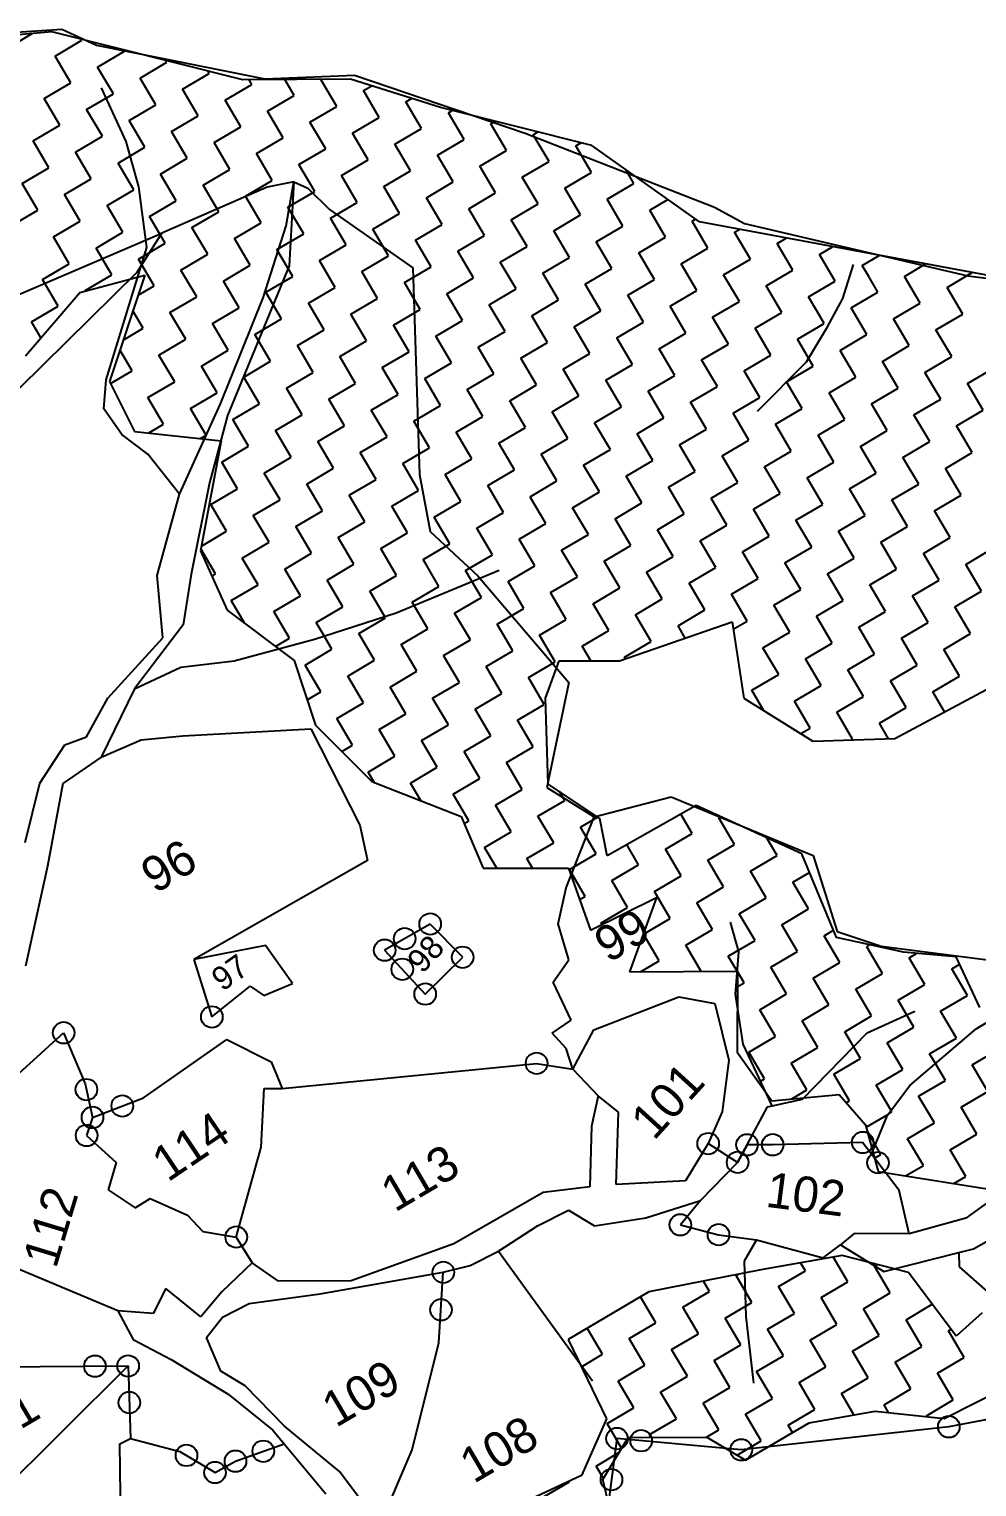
# Model space of a CAD drawing. Header units: metres. Extents: x 323072 to 326760, y 1835335 to 1837601.
# Drawn here: x 325414 to 325912, y 1836507 to 1837272 of the extents above; entities that cross this region are included whole.
import ezdxf

# ---------------------------------------------------------------- set-up
doc = ezdxf.new("R2010")
doc.units = ezdxf.units.M
doc.header["$LTSCALE"] = 0.3
for name, color, linetype in [('LINE_WATER', 4, 'Continuous'), ('OFF', 1, 'Continuous'), ('POLY_HATCH', 12, 'Continuous'), ('POLY_PARCEL', 6, 'Continuous'), ('POLY_WATER', 4, 'Continuous'), ('SYM_STONE', 1, 'Continuous'), ('TEXT_PARCEL', 7, 'Continuous'), ('V_BOUND_LINE', 7, 'Continuous')]:
    doc.layers.add(name, color=color, linetype=linetype)
doc.styles.add('TEXT_MAP', font='')
doc.styles.get('TEXT_MAP').set_extended_font_data('Kruti Dev 050')

msp = doc.modelspace()

# ---------------------------------------------------------------- linework, layer by layer
at = {"layer": 'LINE_WATER'}
for p, q in [((325464.99, 1837212.69), (325452.08, 1837240.85)), ((325471.68, 1837188.9), (325464.99, 1837212.69)), ((325475.81, 1837157.04), (325471.68, 1837188.9)), ((325469.58, 1837136.59), (325475.81, 1837157.04)), ((325841.33, 1837130.31), (325846.89, 1837148.17)), ((325454.57, 1837087.63), (325469.58, 1837136.59)), ((325833.32, 1837115.38), (325841.33, 1837130.31)), ((325822.15, 1837097.13), (325833.32, 1837115.38)), ((325796.55, 1837071.13), (325822.15, 1837097.13)), ((325453.35, 1837072.32), (325454.57, 1837087.63)), ((325462.73, 1837058.87), (325453.35, 1837072.32)), ((325476.37, 1837048.65), (325462.73, 1837058.87)), ((325492.98, 1837027.57), (325476.37, 1837048.65)), ((325606.85, 1836965.4), (325660.9, 1836987.7)), ((325563.96, 1836951.42), (325606.85, 1836965.4)), ((325521.69, 1836940.12), (325563.96, 1836951.42)), ((325469.41, 1836925.49), (325493.71, 1836936.8)), ((325493.71, 1836936.8), (325521.69, 1836940.12)), ((325786.69, 1836787.41), (325782.25, 1836803.04)), ((325785.01, 1836765.18), (325786.69, 1836787.41)), ((325788.91, 1836738.99), (325785.01, 1836765.18)), ((325911.36, 1836746.9), (325941.93, 1836765.32)), ((325854.02, 1836744.8), (325879.04, 1836756.27)), ((325820.14, 1836710.13), (325854.02, 1836744.8)), ((325876.51, 1836717.26), (325911.36, 1836746.9)), ((325804.15, 1836706.6), (325788.91, 1836738.99)), ((325864.77, 1836701.65), (325876.51, 1836717.26)), ((325791.02, 1836686.11), (325801.77, 1836706.07)), ((325801.77, 1836706.07), (325804.15, 1836706.6)), ((325804.15, 1836706.6), (325820.14, 1836710.13)), ((325856.43, 1836681.13), (325864.77, 1836701.65)), ((325786.05, 1836676.88), (325791.02, 1836686.11)), ((325795.92, 1836636.23), (325789.44, 1836625.02)), ((325660.53, 1836630.24), (325674.75, 1836610.72)), ((325902.22, 1836629.49), (325902.33, 1836622.07)), ((325789.44, 1836625.02), (325790.4, 1836595.98)), ((325902.33, 1836622.07), (325918.62, 1836607.71)), ((325674.75, 1836610.72), (325709.86, 1836562.14)), ((325790.4, 1836595.98), (325794.47, 1836560.92))]:
    msp.add_line(p, q, dxfattribs=at)
at = {"layer": 'OFF'}
msp.add_line((325396.93, 1836501.52), (325466.02, 1836570.03), dxfattribs=at)
at = {"layer": 'POLY_HATCH'}
for p, q in [((325425.95, 1837270.28), (325312.42, 1837260.4)), ((325526.21, 1837245), (325425.95, 1837270.28)), ((325582.86, 1837245.49), (325526.21, 1837245)), ((325629.98, 1837230.53), (325582.86, 1837245.49)), ((325709.58, 1837210.6), (325629.98, 1837230.53)), ((325766.01, 1837170.49), (325709.58, 1837210.6)), ((325850.83, 1837154.72), (325766.01, 1837170.49)), ((325944.21, 1837137.43), (325850.83, 1837154.72)), ((325440.73, 1837133.45), (325474.79, 1837142.54)), ((325474.79, 1837142.54), (325456.16, 1837086.73)), ((325412.11, 1837100.21), (325440.73, 1837133.45)), ((325456.16, 1837086.73), (325469.36, 1837060.57)), ((325469.36, 1837060.57), (325514.95, 1837055.65)), ((325514.95, 1837055.65), (325504.07, 1836997.83)), ((325504.07, 1836997.83), (325518.03, 1836966.65)), ((325518.03, 1836966.65), (325553.23, 1836940.31)), ((325724.12, 1836940.15), (325783.21, 1836960.68)), ((325783.21, 1836960.68), (325789.32, 1836920.51)), ((325553.23, 1836940.31), (325564.41, 1836906.4)), ((325685.26, 1836920.58), (325692.4, 1836940.1)), ((325692.4, 1836940.1), (325724.12, 1836940.15)), ((325868.58, 1836899.29), (325931.03, 1836932.73)), ((325686.63, 1836875.43), (325685.26, 1836920.58)), ((325789.32, 1836920.51), (325825.53, 1836898.04)), ((325564.41, 1836906.4), (325593.92, 1836876.71)), ((325825.53, 1836898.04), (325868.58, 1836899.29)), ((325593.92, 1836876.71), (325640.84, 1836858.35)), ((325713.66, 1836857.41), (325686.63, 1836875.43)), ((325640.84, 1836858.35), (325652.41, 1836831.23)), ((325764.37, 1836864.26), (325717.53, 1836837.8)), ((325819.81, 1836838.87), (325764.37, 1836864.26)), ((325717.53, 1836837.8), (325713.66, 1836857.41)), ((325838.02, 1836794.88), (325819.81, 1836838.87)), ((325652.41, 1836831.23), (325697.24, 1836831.34)), ((325697.24, 1836831.34), (325708.76, 1836798.73)), ((325708.76, 1836798.73), (325743.54, 1836815.9)), ((325743.54, 1836815.9), (325729.27, 1836776.87)), ((325873.23, 1836787.14), (325838.02, 1836794.88)), ((325900.88, 1836784.8), (325873.23, 1836787.14)), ((325913.26, 1836758.16), (325900.88, 1836784.8)), ((325729.27, 1836776.87), (325785.92, 1836777.23)), ((325785.92, 1836777.23), (325785.85, 1836734.65)), ((325785.85, 1836734.65), (325804.07, 1836709.26)), ((325804.07, 1836709.26), (325839.38, 1836712.52)), ((325839.38, 1836712.52), (325853.15, 1836696.55)), ((325853.15, 1836696.55), (325859.89, 1836672.07)), ((325859.89, 1836672.07), (325921.46, 1836662.32)), ((325840.88, 1836628.06), (325798.25, 1836620.5)), ((325875.75, 1836619.03), (325840.88, 1836628.06)), ((325798.25, 1836620.5), (325739.4, 1836608.86)), ((325900.86, 1836585.65), (325875.75, 1836619.03)), ((325739.4, 1836608.86), (325697.1, 1836583.98)), ((325914.4, 1836597.99), (325900.86, 1836585.65)), ((325697.1, 1836583.98), (325717.28, 1836542.24)), ((325894.48, 1836542.51), (325933.33, 1836562.08)), ((325823.58, 1836540.2), (325858.27, 1836546.38)), ((325858.27, 1836546.38), (325894.48, 1836542.51)), ((325717.28, 1836542.24), (325704.06, 1836512.58)), ((325790.23, 1836520.59), (325823.58, 1836540.2)), ((325715.21, 1836510.38), (325728.51, 1836532.43)), ((325728.51, 1836532.43), (325769.95, 1836532.73)), ((325769.95, 1836532.73), (325790.23, 1836520.59)), ((325704.06, 1836512.58), (325677.41, 1836500.19)), ((325722.23, 1836481.69), (325715.21, 1836510.38))]:
    msp.add_line(p, q, dxfattribs=at)
at = {"layer": 'POLY_HATCH', "linetype": 'Continuous'}
for p, q in [((325405.41, 1837263.36), (325415.64, 1837269.38)), ((325427.71, 1837257.58), (325441.75, 1837265.84)), ((325441.75, 1837265.84), (325441.43, 1837266.37)), ((325435.96, 1837243.54), (325427.71, 1837257.58)), ((325450.01, 1837251.8), (325464.05, 1837260.05)), ((325464.05, 1837260.05), (325463.62, 1837260.78)), ((325458.27, 1837237.75), (325450.01, 1837251.8)), ((325472.31, 1837246.01), (325486.35, 1837254.27)), ((325486.35, 1837254.27), (325485.81, 1837255.18)), ((325494.61, 1837240.23), (325508.65, 1837248.49)), ((325508.65, 1837248.49), (325508, 1837249.59)), ((325421.92, 1837235.28), (325435.96, 1837243.54)), ((325480.57, 1837231.97), (325472.31, 1837246.01)), ((325502.87, 1837226.19), (325494.61, 1837240.23)), ((325516.91, 1837234.45), (325530.95, 1837242.7)), ((325530.95, 1837242.7), (325529.58, 1837245.03)), ((325553.25, 1837236.92), (325548.39, 1837245.19)), ((325567.29, 1837245.18), (325567.59, 1837245.36)), ((325575.55, 1837231.14), (325567.29, 1837245.18)), ((325589.59, 1837239.4), (325593.96, 1837241.96)), ((325430.18, 1837221.24), (325421.92, 1837235.28)), ((325444.22, 1837229.5), (325458.27, 1837237.75)), ((325525.17, 1837220.4), (325516.91, 1837234.45)), ((325539.21, 1837228.66), (325553.25, 1837236.92)), ((325597.85, 1837225.35), (325589.59, 1837239.4)), ((325611.89, 1837233.61), (325614.83, 1837235.34)), ((325620.15, 1837219.57), (325611.89, 1837233.61)), ((325452.48, 1837215.45), (325444.22, 1837229.5)), ((325466.52, 1837223.71), (325480.57, 1837231.97)), ((325488.82, 1837217.93), (325502.87, 1837226.19)), ((325547.47, 1837214.62), (325539.21, 1837228.66)), ((325561.51, 1837222.88), (325575.55, 1837231.14)), ((325583.81, 1837217.1), (325597.85, 1837225.35)), ((325634.19, 1837227.83), (325636.15, 1837228.98)), ((325642.45, 1837213.79), (325634.19, 1837227.83)), ((325416.14, 1837212.98), (325430.18, 1837221.24)), ((325474.78, 1837209.67), (325466.52, 1837223.71)), ((325497.08, 1837203.89), (325488.82, 1837217.93)), ((325511.12, 1837212.15), (325525.17, 1837220.4)), ((325569.77, 1837208.84), (325561.51, 1837222.88)), ((325592.07, 1837203.05), (325583.81, 1837217.1)), ((325606.11, 1837211.31), (325620.15, 1837219.57)), ((325656.49, 1837222.05), (325658.69, 1837223.34)), ((325664.75, 1837208), (325656.49, 1837222.05)), ((325678.79, 1837216.26), (325681.23, 1837217.7)), ((325424.4, 1837198.94), (325416.14, 1837212.98)), ((325438.44, 1837207.2), (325452.48, 1837215.45)), ((325460.74, 1837201.41), (325474.78, 1837209.67)), ((325519.38, 1837198.1), (325511.12, 1837212.15)), ((325533.42, 1837206.36), (325547.47, 1837214.62)), ((325614.37, 1837197.27), (325606.11, 1837211.31)), ((325628.41, 1837205.53), (325642.45, 1837213.79)), ((325687.05, 1837202.22), (325678.79, 1837216.26)), ((325701.09, 1837210.48), (325703.77, 1837212.06)), ((325709.35, 1837196.44), (325701.09, 1837210.48)), ((325446.7, 1837193.15), (325438.44, 1837207.2)), ((325483.04, 1837195.63), (325497.08, 1837203.89)), ((325541.68, 1837192.32), (325533.42, 1837206.36)), ((325555.72, 1837200.58), (325569.77, 1837208.84)), ((325578.03, 1837194.8), (325592.07, 1837203.05)), ((325636.67, 1837191.49), (325628.41, 1837205.53)), ((325650.71, 1837199.75), (325664.75, 1837208)), ((325673.01, 1837193.96), (325687.05, 1837202.22)), ((325410.36, 1837190.68), (325424.4, 1837198.94)), ((325469, 1837187.37), (325460.74, 1837201.41)), ((325491.3, 1837181.59), (325483.04, 1837195.63)), ((325505.34, 1837189.84), (325519.38, 1837198.1)), ((325563.98, 1837186.54), (325555.72, 1837200.58)), ((325586.28, 1837180.75), (325578.03, 1837194.8)), ((325600.33, 1837189.01), (325614.37, 1837197.27)), ((325658.97, 1837185.7), (325650.71, 1837199.75)), ((325695.31, 1837188.18), (325709.35, 1837196.44)), ((325731.65, 1837190.65), (325727.35, 1837197.97)), ((325418.61, 1837176.64), (325410.36, 1837190.68)), ((325432.66, 1837184.89), (325446.7, 1837193.15)), ((325454.96, 1837179.11), (325469, 1837187.37)), ((325513.6, 1837175.8), (325505.34, 1837189.84)), ((325527.64, 1837184.06), (325541.68, 1837192.32)), ((325549.94, 1837178.28), (325563.98, 1837186.54)), ((325608.58, 1837174.97), (325600.33, 1837189.01)), ((325622.63, 1837183.23), (325636.67, 1837191.49)), ((325681.27, 1837179.92), (325673.01, 1837193.96)), ((325703.57, 1837174.14), (325695.31, 1837188.18)), ((325717.61, 1837182.4), (325731.65, 1837190.65)), ((325440.92, 1837170.85), (325432.66, 1837184.89)), ((325463.22, 1837165.07), (325454.96, 1837179.11)), ((325477.26, 1837173.33), (325491.3, 1837181.59)), ((325535.9, 1837170.02), (325527.64, 1837184.06)), ((325572.24, 1837172.49), (325586.28, 1837180.75)), ((325630.88, 1837169.19), (325622.63, 1837183.23)), ((325644.93, 1837177.45), (325658.97, 1837185.7)), ((325667.23, 1837171.66), (325681.27, 1837179.92)), ((325725.87, 1837168.35), (325717.61, 1837182.4)), ((325739.91, 1837176.61), (325749.48, 1837182.24)), ((325404.57, 1837168.38), (325418.61, 1837176.64)), ((325485.52, 1837159.29), (325477.26, 1837173.33)), ((325499.56, 1837167.54), (325513.6, 1837175.8)), ((325558.2, 1837164.24), (325549.94, 1837178.28)), ((325580.5, 1837158.45), (325572.24, 1837172.49)), ((325594.54, 1837166.71), (325608.58, 1837174.97)), ((325653.18, 1837163.4), (325644.93, 1837177.45)), ((325675.48, 1837157.62), (325667.23, 1837171.66)), ((325689.53, 1837165.88), (325703.57, 1837174.14)), ((325748.17, 1837162.57), (325739.91, 1837176.61)), ((325762.21, 1837170.83), (325764.03, 1837171.9)), ((325426.87, 1837162.59), (325440.92, 1837170.85)), ((325449.17, 1837156.81), (325463.22, 1837165.07)), ((325507.82, 1837153.5), (325499.56, 1837167.54)), ((325521.86, 1837161.76), (325535.9, 1837170.02)), ((325544.16, 1837155.98), (325558.2, 1837164.24)), ((325602.8, 1837152.67), (325594.54, 1837166.71)), ((325616.84, 1837160.93), (325630.88, 1837169.19)), ((325697.79, 1837151.84), (325689.53, 1837165.88)), ((325711.83, 1837160.09), (325725.87, 1837168.35)), ((325770.47, 1837156.79), (325762.21, 1837170.83)), ((325784.51, 1837165.05), (325787.1, 1837166.57)), ((325792.77, 1837151), (325784.51, 1837165.05)), ((325435.13, 1837148.55), (325426.87, 1837162.59)), ((325457.43, 1837142.77), (325449.17, 1837156.81)), ((325471.47, 1837151.03), (325485.52, 1837159.29)), ((325530.12, 1837147.72), (325521.86, 1837161.76)), ((325552.42, 1837141.94), (325544.16, 1837155.98)), ((325566.46, 1837150.19), (325580.5, 1837158.45)), ((325625.1, 1837146.89), (325616.84, 1837160.93)), ((325639.14, 1837155.14), (325653.18, 1837163.4)), ((325661.44, 1837149.36), (325675.48, 1837157.62)), ((325720.09, 1837146.05), (325711.83, 1837160.09)), ((325734.13, 1837154.31), (325748.17, 1837162.57)), ((325756.43, 1837148.53), (325770.47, 1837156.79)), ((325806.81, 1837159.26), (325811.52, 1837162.03)), ((325815.07, 1837145.22), (325806.81, 1837159.26)), ((325829.11, 1837153.48), (325835.94, 1837157.49)), ((325421.09, 1837140.29), (325435.13, 1837148.55)), ((325479.73, 1837136.99), (325471.47, 1837151.03)), ((325493.77, 1837145.24), (325507.82, 1837153.5)), ((325574.72, 1837136.15), (325566.46, 1837150.19)), ((325588.76, 1837144.41), (325602.8, 1837152.67)), ((325647.4, 1837141.1), (325639.14, 1837155.14)), ((325669.7, 1837135.32), (325661.44, 1837149.36)), ((325683.74, 1837143.58), (325697.79, 1837151.84)), ((325742.39, 1837140.27), (325734.13, 1837154.31)), ((325764.69, 1837134.49), (325756.43, 1837148.53)), ((325778.73, 1837142.74), (325792.77, 1837151)), ((325837.37, 1837139.44), (325829.11, 1837153.48)), ((325851.41, 1837147.69), (325860.36, 1837152.96)), ((325873.71, 1837141.91), (325884.8, 1837148.43)), ((325443.39, 1837134.51), (325457.43, 1837142.77)), ((325502.03, 1837131.2), (325493.77, 1837145.24)), ((325516.07, 1837139.46), (325530.12, 1837147.72)), ((325538.37, 1837133.68), (325552.42, 1837141.94)), ((325597.02, 1837130.37), (325588.76, 1837144.41)), ((325611.06, 1837138.63), (325625.1, 1837146.89)), ((325633.36, 1837132.84), (325647.4, 1837141.1)), ((325692, 1837129.54), (325683.74, 1837143.58)), ((325706.04, 1837137.79), (325720.09, 1837146.05)), ((325786.99, 1837128.7), (325778.73, 1837142.74)), ((325801.03, 1837136.96), (325815.07, 1837145.22)), ((325854.89, 1837141.78), (325851.41, 1837147.69)), ((325859.67, 1837133.65), (325854.89, 1837141.78)), ((325881.97, 1837127.87), (325873.71, 1837141.91)), ((325896.01, 1837136.13), (325909.24, 1837143.91)), ((325429.35, 1837126.25), (325421.09, 1837140.29)), ((325443.57, 1837134.21), (325443.39, 1837134.51)), ((325471.28, 1837132.01), (325479.73, 1837136.99)), ((325524.33, 1837125.42), (325516.07, 1837139.46)), ((325546.63, 1837119.64), (325538.37, 1837133.68)), ((325560.68, 1837127.89), (325574.72, 1837136.15)), ((325619.32, 1837124.59), (325611.06, 1837138.63)), ((325655.66, 1837127.06), (325669.7, 1837135.32)), ((325714.3, 1837123.75), (325706.04, 1837137.79)), ((325728.34, 1837132.01), (325742.39, 1837140.27)), ((325750.64, 1837126.23), (325764.69, 1837134.49)), ((325809.29, 1837122.92), (325801.03, 1837136.96)), ((325823.33, 1837131.18), (325837.37, 1837139.44)), ((325845.63, 1837125.39), (325859.67, 1837133.65)), ((325904.27, 1837122.09), (325896.01, 1837136.13)), ((325415.31, 1837117.99), (325429.35, 1837126.25)), ((325487.99, 1837122.94), (325502.03, 1837131.2)), ((325510.29, 1837117.16), (325524.33, 1837125.42)), ((325568.93, 1837113.85), (325560.68, 1837127.89)), ((325582.98, 1837122.11), (325597.02, 1837130.37)), ((325641.62, 1837118.8), (325633.36, 1837132.84)), ((325663.92, 1837113.02), (325655.66, 1837127.06)), ((325677.96, 1837121.28), (325692, 1837129.54)), ((325736.6, 1837117.97), (325728.34, 1837132.01)), ((325758.9, 1837112.19), (325750.64, 1837126.23)), ((325772.94, 1837120.44), (325786.99, 1837128.7)), ((325827.61, 1837123.9), (325823.33, 1837131.18)), ((325853.89, 1837111.35), (325845.63, 1837125.39)), ((325867.93, 1837119.61), (325881.97, 1837127.87)), ((325420.22, 1837109.63), (325415.31, 1837117.99)), ((325473.95, 1837114.69), (325468.56, 1837123.85)), ((325496.25, 1837108.9), (325487.99, 1837122.94)), ((325532.59, 1837111.38), (325546.63, 1837119.64)), ((325591.23, 1837108.07), (325582.98, 1837122.11)), ((325605.28, 1837116.33), (325619.32, 1837124.59)), ((325627.58, 1837110.54), (325641.62, 1837118.8)), ((325686.22, 1837107.24), (325677.96, 1837121.28)), ((325700.26, 1837115.49), (325714.3, 1837123.75)), ((325722.56, 1837109.71), (325736.6, 1837117.97)), ((325781.2, 1837106.4), (325772.94, 1837120.44)), ((325795.25, 1837114.66), (325809.29, 1837122.92)), ((325831.59, 1837117.14), (325827.61, 1837123.9)), ((325876.19, 1837105.57), (325867.93, 1837119.61)), ((325890.23, 1837113.83), (325904.27, 1837122.09)), ((325463.43, 1837108.5), (325473.95, 1837114.69)), ((325518.55, 1837103.12), (325510.29, 1837117.16)), ((325540.85, 1837097.34), (325532.59, 1837111.38)), ((325554.89, 1837105.59), (325568.93, 1837113.85)), ((325613.53, 1837102.29), (325605.28, 1837116.33)), ((325635.83, 1837096.5), (325627.58, 1837110.54)), ((325649.88, 1837104.76), (325663.92, 1837113.02)), ((325708.52, 1837101.45), (325700.26, 1837115.49)), ((325744.86, 1837103.93), (325758.9, 1837112.19)), ((325800.33, 1837106.02), (325795.25, 1837114.66)), ((325817.55, 1837108.88), (325831.59, 1837117.14)), ((325839.85, 1837103.09), (325853.89, 1837111.35)), ((325898.49, 1837099.79), (325890.23, 1837113.83)), ((325468.17, 1837092.39), (325461.71, 1837103.36)), ((325482.21, 1837100.64), (325496.25, 1837108.9)), ((325504.51, 1837094.86), (325518.55, 1837103.12)), ((325563.15, 1837091.55), (325554.89, 1837105.59)), ((325577.19, 1837099.81), (325591.23, 1837108.07)), ((325599.49, 1837094.03), (325613.53, 1837102.29)), ((325658.13, 1837090.72), (325649.88, 1837104.76)), ((325672.18, 1837098.98), (325686.22, 1837107.24)), ((325730.82, 1837095.67), (325722.56, 1837109.71)), ((325753.12, 1837089.89), (325744.86, 1837103.93)), ((325767.16, 1837098.14), (325781.2, 1837106.4)), ((325803.5, 1837100.62), (325800.33, 1837106.02)), ((325825.8, 1837094.84), (325817.55, 1837108.88)), ((325848.1, 1837089.05), (325839.85, 1837103.09)), ((325862.15, 1837097.31), (325876.19, 1837105.57)), ((325490.47, 1837086.6), (325482.21, 1837100.64)), ((325512.77, 1837080.82), (325504.51, 1837094.86)), ((325526.81, 1837089.08), (325540.85, 1837097.34)), ((325585.45, 1837085.77), (325577.19, 1837099.81)), ((325621.79, 1837088.24), (325635.83, 1837096.5)), ((325680.44, 1837084.94), (325672.18, 1837098.98)), ((325694.48, 1837093.19), (325708.52, 1837101.45)), ((325716.78, 1837087.41), (325730.82, 1837095.67)), ((325773.04, 1837088.14), (325767.16, 1837098.14)), ((325789.46, 1837092.36), (325803.5, 1837100.62)), ((325811.76, 1837086.58), (325825.8, 1837094.84)), ((325870.4, 1837083.27), (325862.15, 1837097.31)), ((325884.45, 1837091.53), (325898.49, 1837099.79)), ((325456.71, 1837085.65), (325468.17, 1837092.39)), ((325535.07, 1837075.04), (325526.81, 1837089.08)), ((325549.11, 1837083.29), (325563.15, 1837091.55)), ((325607.75, 1837079.99), (325599.49, 1837094.03)), ((325630.05, 1837074.2), (325621.79, 1837088.24)), ((325644.09, 1837082.46), (325658.13, 1837090.72)), ((325702.74, 1837079.15), (325694.48, 1837093.19)), ((325725.04, 1837073.37), (325716.78, 1837087.41)), ((325739.08, 1837081.63), (325753.12, 1837089.89)), ((325775.42, 1837084.1), (325773.04, 1837088.14)), ((325797.72, 1837078.32), (325789.46, 1837092.36)), ((325834.06, 1837080.79), (325848.1, 1837089.05)), ((325892.7, 1837077.49), (325884.45, 1837091.53)), ((325906.75, 1837085.74), (325920.79, 1837094)), ((325476.42, 1837078.34), (325490.47, 1837086.6)), ((325498.72, 1837072.56), (325512.77, 1837080.82)), ((325557.37, 1837069.25), (325549.11, 1837083.29)), ((325571.41, 1837077.51), (325585.45, 1837085.77)), ((325593.71, 1837071.73), (325607.75, 1837079.99)), ((325652.35, 1837068.42), (325644.09, 1837082.46)), ((325666.39, 1837076.68), (325680.44, 1837084.94)), ((325745.76, 1837070.26), (325739.08, 1837081.63)), ((325761.38, 1837075.84), (325775.42, 1837084.1)), ((325820.02, 1837072.54), (325811.76, 1837086.58)), ((325842.32, 1837066.75), (325834.06, 1837080.79)), ((325856.36, 1837075.01), (325870.4, 1837083.27)), ((325915.01, 1837071.7), (325906.75, 1837085.74)), ((325484.68, 1837064.3), (325476.42, 1837078.34)), ((325506.98, 1837058.52), (325498.72, 1837072.56)), ((325521.02, 1837066.78), (325535.07, 1837075.04)), ((325579.67, 1837063.47), (325571.41, 1837077.51)), ((325601.97, 1837057.68), (325593.71, 1837071.73)), ((325616.01, 1837065.94), (325630.05, 1837074.2)), ((325674.65, 1837062.64), (325666.39, 1837076.68)), ((325688.69, 1837070.89), (325702.74, 1837079.15)), ((325710.99, 1837065.11), (325725.04, 1837073.37)), ((325769.64, 1837061.8), (325761.38, 1837075.84)), ((325783.68, 1837070.06), (325797.72, 1837078.32)), ((325805.98, 1837064.28), (325820.02, 1837072.54)), ((325864.62, 1837060.97), (325856.36, 1837075.01)), ((325878.66, 1837069.23), (325892.7, 1837077.49)), ((325900.96, 1837063.44), (325915.01, 1837071.7)), ((325476.95, 1837059.75), (325484.68, 1837064.3)), ((325529.28, 1837052.73), (325521.02, 1837066.78)), ((325543.32, 1837060.99), (325557.37, 1837069.25)), ((325624.27, 1837051.9), (325616.01, 1837065.94)), ((325638.31, 1837060.16), (325652.35, 1837068.42)), ((325696.95, 1837056.85), (325688.69, 1837070.89)), ((325718.48, 1837052.38), (325710.99, 1837065.11)), ((325733.29, 1837059.33), (325747.34, 1837067.59)), ((325747.34, 1837067.59), (325745.76, 1837070.26)), ((325791.94, 1837056.02), (325783.68, 1837070.06)), ((325814.24, 1837050.24), (325805.98, 1837064.28)), ((325828.28, 1837058.49), (325842.32, 1837066.75)), ((325886.92, 1837055.19), (325878.66, 1837069.23)), ((325504.1, 1837056.82), (325506.98, 1837058.52)), ((325551.58, 1837046.95), (325543.32, 1837060.99)), ((325565.63, 1837055.21), (325579.67, 1837063.47)), ((325587.93, 1837049.43), (325601.97, 1837057.68)), ((325646.57, 1837046.12), (325638.31, 1837060.16)), ((325660.61, 1837054.38), (325674.65, 1837062.64)), ((325682.91, 1837048.59), (325696.95, 1837056.85)), ((325741.55, 1837045.29), (325733.29, 1837059.33)), ((325755.59, 1837053.54), (325769.64, 1837061.8)), ((325836.54, 1837044.45), (325828.28, 1837058.49)), ((325850.58, 1837052.71), (325864.62, 1837060.97)), ((325909.22, 1837049.4), (325900.96, 1837063.44)), ((325515.24, 1837044.48), (325529.28, 1837052.73)), ((325573.88, 1837041.17), (325565.63, 1837055.21)), ((325596.18, 1837035.38), (325587.93, 1837049.43)), ((325610.23, 1837043.64), (325624.27, 1837051.9)), ((325668.87, 1837040.33), (325660.61, 1837054.38)), ((325705.21, 1837042.81), (325719.25, 1837051.07)), ((325719.25, 1837051.07), (325718.48, 1837052.38)), ((325763.85, 1837039.5), (325755.59, 1837053.54)), ((325777.89, 1837047.76), (325791.94, 1837056.02)), ((325800.2, 1837041.98), (325814.24, 1837050.24)), ((325858.84, 1837038.67), (325850.58, 1837052.71)), ((325872.88, 1837046.93), (325886.92, 1837055.19)), ((325895.18, 1837041.14), (325909.22, 1837049.4)), ((325523.5, 1837030.43), (325515.24, 1837044.48)), ((325537.54, 1837038.69), (325551.58, 1837046.95)), ((325559.84, 1837032.91), (325573.88, 1837041.17)), ((325618.48, 1837029.6), (325610.23, 1837043.64)), ((325632.53, 1837037.86), (325646.57, 1837046.12)), ((325691.17, 1837034.55), (325682.91, 1837048.59)), ((325713.47, 1837028.77), (325705.21, 1837042.81)), ((325727.51, 1837037.03), (325741.55, 1837045.29)), ((325786.15, 1837033.72), (325777.89, 1837047.76)), ((325808.45, 1837027.93), (325800.2, 1837041.98)), ((325822.5, 1837036.19), (325836.54, 1837044.45)), ((325881.14, 1837032.89), (325872.88, 1837046.93)), ((325903.44, 1837027.1), (325895.18, 1837041.14)), ((325545.8, 1837024.65), (325537.54, 1837038.69)), ((325582.14, 1837027.13), (325596.18, 1837035.38)), ((325640.78, 1837023.82), (325632.53, 1837037.86)), ((325654.83, 1837032.08), (325668.87, 1837040.33)), ((325677.13, 1837026.29), (325691.17, 1837034.55)), ((325735.77, 1837022.98), (325727.51, 1837037.03)), ((325749.81, 1837031.24), (325763.85, 1837039.5)), ((325772.11, 1837025.46), (325786.15, 1837033.72)), ((325830.75, 1837022.15), (325822.5, 1837036.19)), ((325844.8, 1837030.41), (325858.84, 1837038.67)), ((325509.46, 1837022.18), (325523.5, 1837030.43)), ((325568.1, 1837018.87), (325559.84, 1837032.91)), ((325590.4, 1837013.08), (325582.14, 1837027.13)), ((325604.44, 1837021.34), (325618.48, 1837029.6)), ((325663.09, 1837018.03), (325654.83, 1837032.08)), ((325677.56, 1837025.56), (325677.13, 1837026.29)), ((325699.43, 1837020.51), (325713.47, 1837028.77)), ((325758.07, 1837017.2), (325749.81, 1837031.24)), ((325794.41, 1837019.68), (325808.45, 1837027.93)), ((325853.05, 1837016.37), (325844.8, 1837030.41)), ((325867.1, 1837024.63), (325881.14, 1837032.89)), ((325889.4, 1837018.84), (325903.44, 1837027.1)), ((325517.72, 1837008.13), (325509.46, 1837022.18)), ((325531.76, 1837016.39), (325545.8, 1837024.65)), ((325554.06, 1837010.61), (325568.1, 1837018.87)), ((325612.7, 1837007.3), (325604.44, 1837021.34)), ((325626.74, 1837015.56), (325640.78, 1837023.82)), ((325685.39, 1837012.25), (325677.56, 1837025.56)), ((325707.69, 1837006.47), (325699.43, 1837020.51)), ((325721.73, 1837014.73), (325735.77, 1837022.98)), ((325780.37, 1837011.42), (325772.11, 1837025.46)), ((325802.67, 1837005.63), (325794.41, 1837019.68)), ((325816.71, 1837013.89), (325830.75, 1837022.15)), ((325875.35, 1837010.58), (325867.1, 1837024.63)), ((325897.65, 1837004.8), (325889.4, 1837018.84)), ((325540.02, 1837002.35), (325531.76, 1837016.39)), ((325562.32, 1836996.57), (325554.06, 1837010.61)), ((325576.36, 1837004.83), (325590.4, 1837013.08)), ((325635, 1837001.52), (325626.74, 1837015.56)), ((325649.04, 1837009.78), (325663.09, 1837018.03)), ((325671.34, 1837003.99), (325685.39, 1837012.25)), ((325729.99, 1837000.68), (325721.73, 1837014.73)), ((325744.03, 1837008.94), (325758.07, 1837017.2)), ((325766.33, 1837003.16), (325780.37, 1837011.42)), ((325824.97, 1836999.85), (325816.71, 1837013.89)), ((325839.01, 1837008.11), (325853.05, 1837016.37)), ((325861.31, 1837002.33), (325875.35, 1837010.58)), ((325504.55, 1837000.39), (325517.72, 1837008.13)), ((325584.62, 1836990.78), (325576.36, 1837004.83)), ((325598.66, 1836999.04), (325612.7, 1837007.3)), ((325650.27, 1837007.68), (325649.04, 1837009.78)), ((325657.3, 1836995.73), (325650.27, 1837007.68)), ((325679.6, 1836989.95), (325671.34, 1837003.99)), ((325693.64, 1836998.21), (325707.69, 1837006.47)), ((325752.29, 1836994.9), (325744.03, 1837008.94)), ((325774.59, 1836989.12), (325766.33, 1837003.16)), ((325788.63, 1836997.38), (325802.67, 1837005.63)), ((325847.27, 1836994.07), (325839.01, 1837008.11)), ((325883.61, 1836996.54), (325897.65, 1837004.8)), ((325511.93, 1836985.83), (325504.26, 1836998.87)), ((325525.97, 1836994.09), (325540.02, 1837002.35)), ((325548.28, 1836988.31), (325562.32, 1836996.57)), ((325606.92, 1836985), (325598.66, 1836999.04)), ((325620.96, 1836993.26), (325635, 1837001.52)), ((325643.26, 1836987.48), (325657.3, 1836995.73)), ((325701.9, 1836984.17), (325693.64, 1836998.21)), ((325715.94, 1836992.43), (325729.99, 1837000.68)), ((325796.89, 1836983.33), (325788.63, 1836997.38)), ((325810.93, 1836991.59), (325824.97, 1836999.85)), ((325869.57, 1836988.28), (325861.31, 1837002.33)), ((325891.87, 1836982.5), (325883.61, 1836996.54)), ((325905.91, 1836990.76), (325919.96, 1836999.02)), ((325534.23, 1836980.05), (325525.97, 1836994.09)), ((325556.53, 1836974.27), (325548.28, 1836988.31)), ((325570.58, 1836982.53), (325584.62, 1836990.78)), ((325622.99, 1836989.8), (325620.96, 1836993.26)), ((325629.22, 1836979.22), (325622.99, 1836989.8)), ((325665.56, 1836981.69), (325679.6, 1836989.95)), ((325724.2, 1836978.38), (325715.94, 1836992.43)), ((325738.24, 1836986.64), (325752.29, 1836994.9)), ((325760.54, 1836980.86), (325774.59, 1836989.12)), ((325819.19, 1836977.55), (325810.93, 1836991.59)), ((325833.23, 1836985.81), (325847.27, 1836994.07)), ((325855.53, 1836980.03), (325869.57, 1836988.28)), ((325914.17, 1836976.72), (325905.91, 1836990.76)), ((325509.96, 1836984.67), (325511.93, 1836985.83)), ((325520.19, 1836971.79), (325534.23, 1836980.05)), ((325578.83, 1836968.48), (325570.58, 1836982.53)), ((325592.88, 1836976.74), (325606.92, 1836985)), ((325651.52, 1836973.43), (325643.26, 1836987.48)), ((325673.82, 1836967.65), (325665.56, 1836981.69)), ((325687.86, 1836975.91), (325701.9, 1836984.17)), ((325746.5, 1836972.6), (325738.24, 1836986.64)), ((325768.8, 1836966.82), (325760.54, 1836980.86)), ((325782.85, 1836975.08), (325796.89, 1836983.33)), ((325841.49, 1836971.77), (325833.23, 1836985.81)), ((325863.79, 1836965.98), (325855.53, 1836980.03)), ((325877.83, 1836974.24), (325891.87, 1836982.5)), ((325542.49, 1836966.01), (325556.53, 1836974.27)), ((325595.71, 1836971.92), (325592.88, 1836976.74)), ((325615.18, 1836970.96), (325629.22, 1836979.22)), ((325637.48, 1836965.18), (325651.52, 1836973.43)), ((325696.12, 1836961.87), (325687.86, 1836975.91)), ((325710.16, 1836970.13), (325724.2, 1836978.38)), ((325732.46, 1836964.34), (325746.5, 1836972.6)), ((325791.1, 1836961.03), (325782.85, 1836975.08)), ((325805.15, 1836969.29), (325819.19, 1836977.55)), ((325886.09, 1836960.2), (325877.83, 1836974.24)), ((325900.13, 1836968.46), (325914.17, 1836976.72)), ((325527.29, 1836959.71), (325520.19, 1836971.79)), ((325550.75, 1836951.97), (325542.49, 1836966.01)), ((325564.79, 1836960.23), (325578.83, 1836968.48)), ((325601.13, 1836962.7), (325595.71, 1836971.92)), ((325623.43, 1836956.92), (325615.18, 1836970.96)), ((325645.73, 1836951.13), (325637.48, 1836965.18)), ((325659.78, 1836959.39), (325673.82, 1836967.65)), ((325718.42, 1836956.08), (325710.16, 1836970.13)), ((325754.76, 1836958.56), (325768.8, 1836966.82)), ((325813.4, 1836955.25), (325805.15, 1836969.29)), ((325827.45, 1836963.51), (325841.49, 1836971.77)), ((325849.75, 1836957.73), (325863.79, 1836965.98)), ((325908.39, 1836954.42), (325900.13, 1836968.46)), ((325568.43, 1836954.05), (325564.79, 1836960.23)), ((325587.09, 1836954.44), (325601.13, 1836962.7)), ((325609.39, 1836948.66), (325623.43, 1836956.92)), ((325668.04, 1836945.35), (325659.78, 1836959.39)), ((325682.08, 1836953.61), (325696.12, 1836961.87)), ((325740.72, 1836950.3), (325732.46, 1836964.34)), ((325758.55, 1836952.11), (325754.76, 1836958.56)), ((325783.81, 1836956.74), (325791.1, 1836961.03)), ((325835.7, 1836949.47), (325827.45, 1836963.51)), ((325858, 1836943.68), (325849.75, 1836957.73)), ((325872.05, 1836951.94), (325886.09, 1836960.2)), ((325543.41, 1836947.65), (325550.75, 1836951.97)), ((325573.05, 1836946.18), (325568.43, 1836954.05)), ((325595.35, 1836940.4), (325587.09, 1836954.44)), ((325631.69, 1836942.88), (325645.73, 1836951.13)), ((325690.34, 1836939.57), (325682.08, 1836953.61)), ((325704.38, 1836947.83), (325718.42, 1836956.08)), ((325726.68, 1836942.04), (325740.72, 1836950.3)), ((325799.36, 1836946.99), (325813.4, 1836955.25)), ((325821.66, 1836941.21), (325835.7, 1836949.47)), ((325880.3, 1836937.9), (325872.05, 1836951.94)), ((325894.35, 1836946.16), (325908.39, 1836954.42)), ((325559.01, 1836937.92), (325573.05, 1836946.18)), ((325617.65, 1836934.62), (325609.39, 1836948.66)), ((325639.95, 1836928.83), (325631.69, 1836942.88)), ((325653.99, 1836937.09), (325668.04, 1836945.35)), ((325708.91, 1836940.12), (325704.38, 1836947.83)), ((325727.17, 1836941.21), (325726.68, 1836942.04)), ((325807.62, 1836932.95), (325799.36, 1836946.99)), ((325843.96, 1836935.43), (325858, 1836943.68)), ((325902.61, 1836932.12), (325894.35, 1836946.16)), ((325567.27, 1836923.88), (325559.01, 1836937.92)), ((325581.31, 1836932.14), (325595.35, 1836940.4)), ((325603.61, 1836926.36), (325617.65, 1836934.62)), ((325662.25, 1836923.05), (325653.99, 1836937.09)), ((325676.29, 1836931.31), (325690.34, 1836939.57)), ((325829.92, 1836927.17), (325821.66, 1836941.21)), ((325852.22, 1836921.38), (325843.96, 1836935.43)), ((325866.26, 1836929.64), (325880.3, 1836937.9)), ((325589.57, 1836918.1), (325581.31, 1836932.14)), ((325611.87, 1836912.32), (325603.61, 1836926.36)), ((325625.91, 1836920.57), (325639.95, 1836928.83)), ((325684.55, 1836917.27), (325676.29, 1836931.31)), ((325793.58, 1836924.69), (325807.62, 1836932.95)), ((325815.88, 1836918.91), (325829.92, 1836927.17)), ((325874.52, 1836915.6), (325866.26, 1836929.64)), ((325888.56, 1836923.86), (325902.61, 1836932.12)), ((325560.05, 1836919.64), (325567.27, 1836923.88)), ((325634.17, 1836906.53), (325625.91, 1836920.57)), ((325648.21, 1836914.79), (325662.25, 1836923.05)), ((325799.9, 1836913.94), (325793.58, 1836924.69)), ((325824.14, 1836904.87), (325815.88, 1836918.91)), ((325838.18, 1836913.13), (325852.22, 1836921.38)), ((325894.77, 1836913.31), (325888.56, 1836923.86)), ((325575.53, 1836909.84), (325589.57, 1836918.1)), ((325597.83, 1836904.06), (325611.87, 1836912.32)), ((325656.47, 1836900.75), (325648.21, 1836914.79)), ((325670.51, 1836909.01), (325684.55, 1836917.27)), ((325846.44, 1836899.08), (325838.18, 1836913.13)), ((325860.48, 1836907.34), (325874.52, 1836915.6)), ((325583.78, 1836895.8), (325575.53, 1836909.84)), ((325606.08, 1836890.02), (325597.83, 1836904.06)), ((325620.13, 1836898.27), (325634.17, 1836906.53)), ((325678.77, 1836894.97), (325670.51, 1836909.01)), ((325819.2, 1836901.96), (325824.14, 1836904.87)), ((325865.27, 1836899.19), (325860.48, 1836907.34)), ((325578.2, 1836892.52), (325583.78, 1836895.8)), ((325628.38, 1836884.23), (325620.13, 1836898.27)), ((325642.43, 1836892.49), (325656.47, 1836900.75)), ((325845.65, 1836898.62), (325846.44, 1836899.08)), ((325592.04, 1836881.76), (325606.08, 1836890.02)), ((325650.69, 1836878.45), (325642.43, 1836892.49)), ((325664.73, 1836886.71), (325678.77, 1836894.97)), ((325595.34, 1836876.15), (325592.04, 1836881.76)), ((325614.34, 1836875.97), (325628.38, 1836884.23)), ((325672.99, 1836872.67), (325664.73, 1836886.71)), ((325619.89, 1836866.55), (325614.34, 1836875.97)), ((325636.64, 1836870.19), (325650.69, 1836878.45)), ((325644.9, 1836856.15), (325636.64, 1836870.19)), ((325658.94, 1836864.41), (325672.99, 1836872.67)), ((325681.24, 1836858.62), (325695.29, 1836866.88)), ((325695.29, 1836866.88), (325692.6, 1836871.46)), ((325667.2, 1836850.37), (325658.94, 1836864.41)), ((325689.5, 1836844.58), (325681.24, 1836858.62)), ((325703.54, 1836852.84), (325712.56, 1836858.14)), ((325762.19, 1836849.53), (325756.23, 1836859.66)), ((325776.23, 1836857.79), (325777.22, 1836858.37)), ((325784.49, 1836843.75), (325776.23, 1836857.79)), ((325642.41, 1836854.68), (325644.9, 1836856.15)), ((325653.16, 1836842.11), (325667.2, 1836850.37)), ((325711.8, 1836838.8), (325703.54, 1836852.84)), ((325675.46, 1836836.32), (325689.5, 1836844.58)), ((325734.1, 1836833.02), (325727.86, 1836843.64)), ((325748.14, 1836841.27), (325762.19, 1836849.53)), ((325770.45, 1836835.49), (325784.49, 1836843.75)), ((325806.79, 1836837.97), (325801.26, 1836847.37)), ((325659.54, 1836831.25), (325653.16, 1836842.11)), ((325678.42, 1836831.3), (325675.46, 1836836.32)), ((325697.76, 1836830.54), (325711.8, 1836838.8)), ((325756.4, 1836827.23), (325748.14, 1836841.27)), ((325778.7, 1836821.45), (325770.45, 1836835.49)), ((325792.75, 1836829.71), (325806.79, 1836837.97)), ((325706.02, 1836816.5), (325697.76, 1836830.54)), ((325720.06, 1836824.76), (325734.1, 1836833.02)), ((325742.36, 1836818.97), (325756.4, 1836827.23)), ((325801, 1836815.67), (325792.75, 1836829.71)), ((325815.05, 1836823.92), (325823.86, 1836829.1)), ((325728.32, 1836810.72), (325720.06, 1836824.76)), ((325764.66, 1836813.19), (325778.7, 1836821.45)), ((325823.3, 1836809.88), (325815.05, 1836823.92)), ((325703.09, 1836814.78), (325706.02, 1836816.5)), ((325750.62, 1836804.93), (325742.36, 1836818.97)), ((325772.92, 1836799.15), (325764.66, 1836813.19)), ((325786.96, 1836807.41), (325801, 1836815.67)), ((325714.28, 1836802.46), (325728.32, 1836810.72)), ((325736.58, 1836796.67), (325750.62, 1836804.93)), ((325795.22, 1836793.36), (325786.96, 1836807.41)), ((325809.26, 1836801.62), (325823.3, 1836809.88)), ((325714.74, 1836801.68), (325714.28, 1836802.46)), ((325744.84, 1836782.63), (325736.58, 1836796.67)), ((325758.88, 1836790.89), (325772.92, 1836799.15)), ((325817.52, 1836787.58), (325809.26, 1836801.62)), ((325831.56, 1836795.84), (325836.44, 1836798.71)), ((325766.98, 1836777.11), (325758.88, 1836790.89)), ((325781.18, 1836785.11), (325795.22, 1836793.36)), ((325839.82, 1836781.8), (325831.56, 1836795.84)), ((325853.86, 1836790.06), (325855.52, 1836791.03)), ((325862.12, 1836776.01), (325853.86, 1836790.06)), ((325735.11, 1836776.91), (325744.84, 1836782.63)), ((325785.81, 1836777.23), (325781.18, 1836785.11)), ((325803.48, 1836779.32), (325817.52, 1836787.58)), ((325825.78, 1836773.54), (325839.82, 1836781.8)), ((325876.16, 1836784.27), (325880.05, 1836786.56)), ((325884.42, 1836770.23), (325876.16, 1836784.27)), ((325898.46, 1836778.49), (325902.67, 1836780.96)), ((325789.44, 1836771.06), (325785.92, 1836777.04)), ((325811.74, 1836765.28), (325803.48, 1836779.32)), ((325834.04, 1836759.5), (325825.78, 1836773.54)), ((325848.08, 1836767.76), (325862.12, 1836776.01)), ((325906.72, 1836764.45), (325898.46, 1836778.49)), ((325785.91, 1836768.99), (325789.44, 1836771.06)), ((325856.34, 1836753.71), (325848.08, 1836767.76)), ((325870.38, 1836761.97), (325884.42, 1836770.23)), ((325797.7, 1836757.02), (325811.74, 1836765.28)), ((325820, 1836751.24), (325834.04, 1836759.5)), ((325878.64, 1836747.93), (325870.38, 1836761.97)), ((325892.68, 1836756.19), (325906.72, 1836764.45)), ((325805.95, 1836742.98), (325797.7, 1836757.02)), ((325828.25, 1836737.2), (325820, 1836751.24)), ((325842.3, 1836745.46), (325856.34, 1836753.71)), ((325900.94, 1836742.15), (325892.68, 1836756.19)), ((325791.91, 1836734.72), (325805.95, 1836742.98)), ((325850.55, 1836731.41), (325842.3, 1836745.46)), ((325864.6, 1836739.67), (325878.64, 1836747.93)), ((325814.21, 1836728.94), (325828.25, 1836737.2)), ((325872.86, 1836725.63), (325864.6, 1836739.67)), ((325886.9, 1836733.89), (325900.94, 1836742.15)), ((325909.2, 1836728.11), (325923.24, 1836736.36)), ((325800.17, 1836720.68), (325791.91, 1836734.72)), ((325822.47, 1836714.9), (325814.21, 1836728.94)), ((325836.51, 1836723.16), (325850.55, 1836731.41)), ((325889.95, 1836728.7), (325886.9, 1836733.89)), ((325895.16, 1836719.85), (325889.95, 1836728.7)), ((325917.46, 1836714.06), (325909.2, 1836728.11)), ((325798.1, 1836719.46), (325800.17, 1836720.68)), ((325844.77, 1836709.11), (325836.51, 1836723.16)), ((325858.81, 1836717.37), (325872.86, 1836725.63)), ((325881.11, 1836711.59), (325895.16, 1836719.85)), ((325814.53, 1836710.23), (325822.47, 1836714.9)), ((325866.62, 1836704.1), (325858.81, 1836717.37)), ((325903.41, 1836705.81), (325917.46, 1836714.06)), ((325843.14, 1836708.16), (325844.77, 1836709.11)), ((325889.37, 1836697.55), (325881.11, 1836711.59)), ((325911.67, 1836691.76), (325903.41, 1836705.81)), ((325853.49, 1836695.34), (325865.22, 1836702.24)), ((325865.22, 1836702.24), (325867.07, 1836703.33)), ((325867.07, 1836703.33), (325866.62, 1836704.1)), ((325875.33, 1836689.29), (325889.37, 1836697.55)), ((325858.39, 1836685.96), (325854.03, 1836693.38)), ((325883.59, 1836675.25), (325875.33, 1836689.29)), ((325897.63, 1836683.51), (325911.67, 1836691.76)), ((325861.29, 1836681.03), (325858.39, 1836685.96)), ((325905.89, 1836669.46), (325897.63, 1836683.51)), ((325857.96, 1836679.07), (325861.29, 1836681.03)), ((325874.3, 1836669.78), (325883.59, 1836675.25)), ((325899.62, 1836665.78), (325905.89, 1836669.46)), ((325821.64, 1836619.91), (325819.12, 1836624.2)), ((325843.94, 1836614.13), (325836.23, 1836627.24)), ((325857.98, 1836622.39), (325859.45, 1836623.25)), ((325866.24, 1836608.35), (325857.98, 1836622.39)), ((325771.25, 1836609.18), (325768.1, 1836614.54)), ((325785.3, 1836617.44), (325786.57, 1836618.19)), ((325793.55, 1836603.4), (325785.3, 1836617.44)), ((325807.6, 1836611.65), (325821.64, 1836619.91)), ((325829.9, 1836605.87), (325843.94, 1836614.13)), ((325743.17, 1836592.66), (325735.12, 1836606.35)), ((325757.21, 1836600.92), (325771.25, 1836609.18)), ((325815.85, 1836597.61), (325807.6, 1836611.65)), ((325838.15, 1836591.83), (325829.9, 1836605.87)), ((325852.2, 1836600.09), (325866.24, 1836608.35)), ((325765.47, 1836586.88), (325757.21, 1836600.92)), ((325779.51, 1836595.14), (325793.55, 1836603.4)), ((325801.81, 1836589.35), (325815.85, 1836597.61)), ((325860.46, 1836586.05), (325852.2, 1836600.09)), ((325874.5, 1836594.3), (325888.26, 1836602.4)), ((325715.09, 1836576.15), (325707.04, 1836589.83)), ((325729.13, 1836584.4), (325743.17, 1836592.66)), ((325787.77, 1836581.1), (325779.51, 1836595.14)), ((325824.11, 1836583.57), (325838.15, 1836591.83)), ((325882.76, 1836580.26), (325874.5, 1836594.3)), ((325737.39, 1836570.36), (325729.13, 1836584.4)), ((325751.43, 1836578.62), (325765.47, 1836586.88)), ((325810.07, 1836575.31), (325801.81, 1836589.35)), ((325832.37, 1836569.53), (325824.11, 1836583.57)), ((325846.41, 1836577.79), (325860.46, 1836586.05)), ((325896.8, 1836588.52), (325898.12, 1836589.3)), ((325905.06, 1836574.48), (325896.8, 1836588.52)), ((325704.03, 1836569.64), (325715.09, 1836576.15)), ((325759.69, 1836564.58), (325751.43, 1836578.62)), ((325773.73, 1836572.84), (325787.77, 1836581.1)), ((325796.03, 1836567.05), (325810.07, 1836575.31)), ((325854.67, 1836563.75), (325846.41, 1836577.79)), ((325868.71, 1836572), (325882.76, 1836580.26)), ((325891.01, 1836566.22), (325905.06, 1836574.48)), ((325723.34, 1836562.1), (325737.39, 1836570.36)), ((325781.99, 1836558.79), (325773.73, 1836572.84)), ((325804.29, 1836553.01), (325796.03, 1836567.05)), ((325818.33, 1836561.27), (325832.37, 1836569.53)), ((325876.97, 1836557.96), (325868.71, 1836572)), ((325731.6, 1836548.06), (325723.34, 1836562.1)), ((325745.65, 1836556.32), (325759.69, 1836564.58)), ((325826.59, 1836547.23), (325818.33, 1836561.27)), ((325840.63, 1836555.49), (325854.67, 1836563.75)), ((325899.27, 1836552.18), (325891.01, 1836566.22)), ((325753.9, 1836542.28), (325745.65, 1836556.32)), ((325767.95, 1836550.54), (325781.99, 1836558.79)), ((325790.25, 1836544.75), (325804.29, 1836553.01)), ((325847.15, 1836544.4), (325840.63, 1836555.49)), ((325862.93, 1836549.7), (325876.97, 1836557.96)), ((325885.23, 1836543.92), (325899.27, 1836552.18)), ((325717.56, 1836539.8), (325731.6, 1836548.06)), ((325776.2, 1836536.49), (325767.95, 1836550.54)), ((325798.5, 1836530.71), (325790.25, 1836544.75)), ((325812.55, 1836538.97), (325826.59, 1836547.23)), ((325865.33, 1836545.62), (325862.93, 1836549.7)), ((325885.49, 1836543.47), (325885.23, 1836543.92)), ((325725.16, 1836526.88), (325717.56, 1836539.8)), ((325739.86, 1836534.02), (325753.9, 1836542.28)), ((325769.8, 1836532.73), (325776.2, 1836536.49)), ((325814.84, 1836535.06), (325812.55, 1836538.97)), ((325740.74, 1836532.52), (325739.86, 1836534.02)), ((325785.8, 1836523.24), (325798.5, 1836530.71)), ((325711.78, 1836517.5), (325723.75, 1836524.55)), ((325715.59, 1836511.02), (325711.78, 1836517.5)), ((325683.69, 1836500.99), (325697.74, 1836509.24)), ((325697.74, 1836509.24), (325697.55, 1836509.56))]:
    msp.add_line(p, q, dxfattribs=at)
at = {"layer": 'POLY_PARCEL'}
for p, q in [((325539.1, 1837188.71), (325483.79, 1837164.54)), ((325552.99, 1837191.57), (325539.1, 1837188.71)), ((325552.99, 1837191.57), (325560.42, 1837188.15)), ((325560.42, 1837188.15), (325571.81, 1837177.09)), ((325571.81, 1837177.09), (325615.59, 1837146.47)), ((325470.83, 1837144.06), (325483.79, 1837164.54)), ((325483.79, 1837164.54), (325481.21, 1837163.41)), ((325481.21, 1837163.41), (325335.96, 1837101.22)), ((325355.87, 1837031.22), (325470.83, 1837144.06)), ((325615.59, 1837146.47), (325619, 1837037.95)), ((325619, 1837037.95), (325624.63, 1837007.98)), ((325624.63, 1837007.98), (325649.63, 1836984.73)), ((325649.63, 1836984.73), (325697.44, 1836928.74)), ((325697.44, 1836928.74), (325685.91, 1836873.57)), ((325494.68, 1836900.75), (325561.92, 1836904.41)), ((325561.92, 1836904.41), (325587.7, 1836853.95)), ((325451.84, 1836889.65), (325472.83, 1836898.67)), ((325472.83, 1836898.67), (325494.68, 1836900.75)), ((325685.91, 1836873.57), (325710.72, 1836858.2)), ((325710.72, 1836858.2), (325751.2, 1836868.69)), ((325751.2, 1836868.69), (325825.7, 1836837.94)), ((325695.95, 1836820.98), (325710.72, 1836858.2)), ((325587.7, 1836853.95), (325591.67, 1836835.29)), ((325591.67, 1836835.29), (325500.49, 1836783.42)), ((325825.7, 1836837.94), (325838.27, 1836798.06)), ((325691.85, 1836802.09), (325695.95, 1836820.98)), ((325624.64, 1836801.99), (325600.71, 1836788.24)), ((325641.69, 1836784.55), (325624.64, 1836801.99)), ((325697.51, 1836783.12), (325691.85, 1836802.09)), ((325838.27, 1836798.06), (325861.44, 1836790.39)), ((325538.22, 1836790.65), (325500.49, 1836783.42)), ((325552.29, 1836770.85), (325538.22, 1836790.65)), ((325861.44, 1836790.39), (325917.19, 1836783.23)), ((325500.49, 1836783.42), (325510, 1836753.23)), ((325600.71, 1836788.24), (325622.01, 1836765.22)), ((325622.01, 1836765.22), (325641.69, 1836784.55)), ((325689.18, 1836771.44), (325697.51, 1836783.12)), ((325510, 1836753.23), (325530.11, 1836769.34)), ((325530.11, 1836769.34), (325537.27, 1836764.44)), ((325537.27, 1836764.44), (325552.29, 1836770.85)), ((325698.66, 1836751.48), (325689.18, 1836771.44)), ((325710.57, 1836746.36), (325755.17, 1836763.85)), ((325755.17, 1836763.85), (325774.17, 1836760.34)), ((325774.17, 1836760.34), (325781.43, 1836730.59)), ((325688.75, 1836744.68), (325698.66, 1836751.48)), ((325408.69, 1836723.48), (325432.16, 1836744.9)), ((325432.16, 1836744.9), (325443.46, 1836718.08)), ((325696.03, 1836736.69), (325688.75, 1836744.68)), ((325699.6, 1836725.78), (325710.57, 1836746.36)), ((325474.17, 1836710.81), (325517.92, 1836741.43)), ((325517.92, 1836741.43), (325541.08, 1836729.58)), ((325699.6, 1836725.78), (325696.03, 1836736.69)), ((325541.08, 1836729.58), (325546.84, 1836715.68)), ((325546.84, 1836715.68), (325680.49, 1836728.85)), ((325680.49, 1836728.85), (325699.6, 1836725.78)), ((325781.43, 1836730.59), (325777.88, 1836703.41)), ((325699.6, 1836725.78), (325712.88, 1836711.75)), ((325443.46, 1836718.08), (325447.32, 1836700.46)), ((325535.84, 1836684.78), (325537.37, 1836715.74)), ((325537.37, 1836715.74), (325546.84, 1836715.68)), ((325447.32, 1836700.46), (325474.17, 1836710.81)), ((325447.32, 1836700.46), (325444.21, 1836691)), ((325777.88, 1836703.41), (325770.61, 1836686.73)), ((325444.21, 1836691), (325459.66, 1836676.82)), ((325522.79, 1836637.68), (325535.84, 1836684.78)), ((325791.02, 1836686.11), (325786.05, 1836676.88)), ((325804.49, 1836686.12), (325791.02, 1836686.11)), ((325851.71, 1836687.33), (325804.49, 1836686.12)), ((325856.43, 1836681.13), (325851.71, 1836687.33)), ((325459.66, 1836676.82), (325455.52, 1836662.43)), ((325870.93, 1836662.06), (325856.43, 1836681.13)), ((325455.52, 1836662.43), (325469.77, 1836653.04)), ((325876.16, 1836639.35), (325870.93, 1836662.06)), ((325469.77, 1836653.04), (325477.56, 1836657.94)), ((325477.56, 1836657.94), (325497.27, 1836649.17)), ((325766.64, 1836656.91), (325756, 1836644.11)), ((325497.27, 1836649.17), (325505.22, 1836640.6)), ((325756, 1836644.11), (325776.05, 1836638.91)), ((325505.22, 1836640.6), (325522.79, 1836637.68)), ((325522.79, 1836637.68), (325531.1, 1836624.08)), ((325776.05, 1836638.91), (325795.92, 1836636.23)), ((325795.92, 1836636.23), (325831.06, 1836626.86)), ((325831.06, 1836626.86), (325840.06, 1836633.64)), ((325460.64, 1836598.88), (325397.36, 1836625.36)), ((325629.21, 1836582.2), (325631.53, 1836619.17)), ((325615.18, 1836526.05), (325629.21, 1836582.2)), ((325391.18, 1836569.51), (325466.02, 1836570.03)), ((325466.02, 1836570.03), (325467.27, 1836531.87)), ((325944.95, 1836547.26), (325896.97, 1836538.1)), ((325896.97, 1836538.1), (325787.96, 1836526.02)), ((325461.65, 1836529.18), (325467.27, 1836531.87)), ((325462.26, 1836481.4), (325461.65, 1836529.18)), ((325467.27, 1836531.87), (325493.17, 1836525.17)), ((325522.4, 1836520.03), (325547.9, 1836529.19)), ((325722.71, 1836531.92), (325716.66, 1836486.67)), ((325787.96, 1836526.02), (325722.71, 1836531.92)), ((325493.17, 1836525.17), (325511.64, 1836514.08)), ((325598.19, 1836486.37), (325615.18, 1836526.05)), ((325511.64, 1836514.08), (325522.4, 1836520.03))]:
    msp.add_line(p, q, dxfattribs=at)
at = {"layer": 'POLY_WATER'}
for p, q in [((325549.04, 1837168.42), (325552.99, 1837191.57)), ((325552.99, 1837191.57), (325550.65, 1837147.37)), ((325536.85, 1837130.6), (325549.04, 1837168.42)), ((325550.65, 1837147.37), (325518.15, 1837068.82)), ((325514.47, 1837075.08), (325536.85, 1837130.6)), ((325492.98, 1837027.57), (325514.47, 1837075.08)), ((325518.15, 1837068.82), (325508.69, 1837033.53)), ((325508.69, 1837033.53), (325499.18, 1836985.58)), ((325481.31, 1836984.9), (325492.98, 1837027.57)), ((325484.33, 1836952.28), (325481.31, 1836984.9)), ((325499.18, 1836985.58), (325494.92, 1836958.98)), ((325494.92, 1836958.98), (325469.41, 1836925.49)), ((325455.45, 1836920.55), (325484.33, 1836952.28)), ((325444.25, 1836900.16), (325455.45, 1836920.55)), ((325469.41, 1836925.49), (325451.84, 1836889.65)), ((325419.66, 1836875.87), (325432.86, 1836896.04)), ((325432.86, 1836896.04), (325444.25, 1836900.16)), ((325451.84, 1836889.65), (325431.71, 1836875.7)), ((325411.9, 1836844.86), (325419.66, 1836875.87)), ((325431.71, 1836875.7), (325423.69, 1836832.37)), ((325423.69, 1836832.37), (325412.13, 1836779.95)), ((325712.88, 1836711.75), (325709.41, 1836695.96)), ((325723.6, 1836703.31), (325712.88, 1836711.75)), ((325722.22, 1836665.26), (325723.6, 1836703.31)), ((325709.41, 1836695.96), (325708.38, 1836664.12)), ((325770.61, 1836686.73), (325758.61, 1836667.18)), ((325786.05, 1836676.88), (325770.61, 1836686.73)), ((325766.64, 1836656.91), (325786.05, 1836676.88)), ((325758.61, 1836667.18), (325722.22, 1836665.26)), ((325683.96, 1836661), (325636.99, 1836634.13)), ((325708.38, 1836664.12), (325683.96, 1836661)), ((325931.09, 1836665.84), (325905.97, 1836647.51)), ((325680.99, 1836643.51), (325697.33, 1836651.88)), ((325697.33, 1836651.88), (325710.93, 1836643.63)), ((325737.8, 1836647.69), (325766.64, 1836656.91)), ((325660.53, 1836630.24), (325680.99, 1836643.51)), ((325710.93, 1836643.63), (325737.8, 1836647.69)), ((325905.97, 1836647.51), (325876.16, 1836639.35)), ((325847.29, 1836639.5), (325840.06, 1836633.64)), ((325876.16, 1836639.35), (325847.29, 1836639.5)), ((325909.93, 1836631.43), (325927.62, 1836641.5)), ((325636.99, 1836634.13), (325583.14, 1836614.7)), ((325645.68, 1836622.75), (325660.53, 1836630.24)), ((325840.06, 1836633.64), (325862.88, 1836619.59)), ((325862.88, 1836619.59), (325902.22, 1836629.49)), ((325902.22, 1836629.49), (325909.93, 1836631.43)), ((325531.1, 1836624.08), (325515.22, 1836608.99)), ((325544.99, 1836614.5), (325531.1, 1836624.08)), ((325631.53, 1836619.17), (325645.68, 1836622.75)), ((325583.14, 1836614.7), (325544.99, 1836614.5)), ((325566.89, 1836607.89), (325631.53, 1836619.17)), ((325485.74, 1836610.64), (325479.19, 1836597.54)), ((325504.23, 1836595.78), (325485.74, 1836610.64)), ((325515.22, 1836608.99), (325504.23, 1836595.78)), ((325529.65, 1836602.74), (325566.89, 1836607.89)), ((325479.19, 1836597.54), (325460.64, 1836598.88)), ((325460.64, 1836598.88), (325468.71, 1836583.89)), ((325515.54, 1836595.69), (325529.65, 1836602.74)), ((325507.09, 1836584.97), (325515.54, 1836595.69)), ((325468.71, 1836583.89), (325488.65, 1836573.37)), ((325514.76, 1836567.24), (325507.09, 1836584.97)), ((325488.65, 1836573.37), (325518.57, 1836555.24)), ((325527.56, 1836559.52), (325514.76, 1836567.24)), ((325548.21, 1836538.44), (325527.56, 1836559.52)), ((325518.57, 1836555.24), (325541.98, 1836536.27)), ((325541.98, 1836536.27), (325547.9, 1836529.19)), ((325576.97, 1836514.62), (325548.21, 1836538.44)), ((325547.9, 1836529.19), (325569.84, 1836502.94)), ((325598.19, 1836486.37), (325576.97, 1836514.62))]:
    msp.add_line(p, q, dxfattribs=at)
at = {"layer": 'SYM_STONE'}
for centre in [(325624.64, 1836801.99), (325611.26, 1836794.3), (325600.71, 1836788.24), (325641.69, 1836784.55), (325609.95, 1836778.25), (325622.01, 1836765.22), (325510, 1836753.23), (325432.16, 1836744.9), (325680.49, 1836728.85), (325444.12, 1836715.08), (325462.94, 1836706.48), (325447.32, 1836700.46), (325444.21, 1836691), (325770.61, 1836686.73), (325791.02, 1836686.11), (325804.49, 1836686.12), (325851.71, 1836687.33), (325786.05, 1836676.88), (325859.78, 1836676.71), (325522.79, 1836637.68), (325756, 1836644.11), (325776.05, 1836638.91), (325631.53, 1836619.17), (325630.3, 1836599.51), (325448.58, 1836569.91), (325466.02, 1836570.03), (325466.65, 1836550.81), (325896.97, 1836538.1), (325722.71, 1836531.92), (325735.4, 1836530.77), (325496.66, 1836523.07), (325536.97, 1836525.26), (325787.96, 1836526.02), (325522.4, 1836520.03), (325511.64, 1836514.08), (325719.83, 1836510.34)]:
    msp.add_circle(centre, 5.66, dxfattribs=at)
at = {"layer": 'V_BOUND_LINE'}
for p, q in [((325244.82, 1837259.41), (325431.2, 1837271.68)), ((325431.2, 1837271.68), (325449.37, 1837263.28)), ((325449.37, 1837263.28), (325537.85, 1837245.66)), ((325537.85, 1837245.66), (325584.85, 1837247.5)), ((325584.85, 1837247.5), (325674.52, 1837217.15)), ((325674.52, 1837217.15), (325773.84, 1837178.23)), ((325773.84, 1837178.23), (325789.59, 1837169.66)), ((325789.59, 1837169.66), (325906.96, 1837142.18)), ((325906.96, 1837142.18), (326007.34, 1837129.67))]:
    msp.add_line(p, q, dxfattribs=at)

# ---------------------------------------------------------------- texts
at = {"layer": 'TEXT_PARCEL', "style": 'TEXT_MAP'}
for s, height, rotation, p in [('96', 18.471, 30.46118, (325480.12, 1836817.61)), ('99', 18.471, 30.46118, (325718.16, 1836781.25)), ('98', 12.314, 47.9747, (325620.64, 1836775.47)), ('97', 12.314, 35.3567, (325515.55, 1836766.27)), ('101', 18.471, 47.74983, (325742.17, 1836687.9)), ('114', 18.471, 33.9269, (325486.88, 1836666.23)), ('113', 18.471, 30.46118, (325606.1, 1836650.44)), ('102', 18.471, 352.73468, (325800.32, 1836653.64)), ('112', 18.471, 73.14967, (325428.11, 1836620.66)), ('109', 18.471, 30.46118, (325575.14, 1836537.41)), ('111', 18.471, 30.46118, (325385.67, 1836522.49)), ('108', 18.471, 30.46118, (325647.51, 1836508.01))]:
    msp.add_text(s, height=height, rotation=rotation, dxfattribs=at).set_placement(p)

doc.saveas('drawing.dxf')
